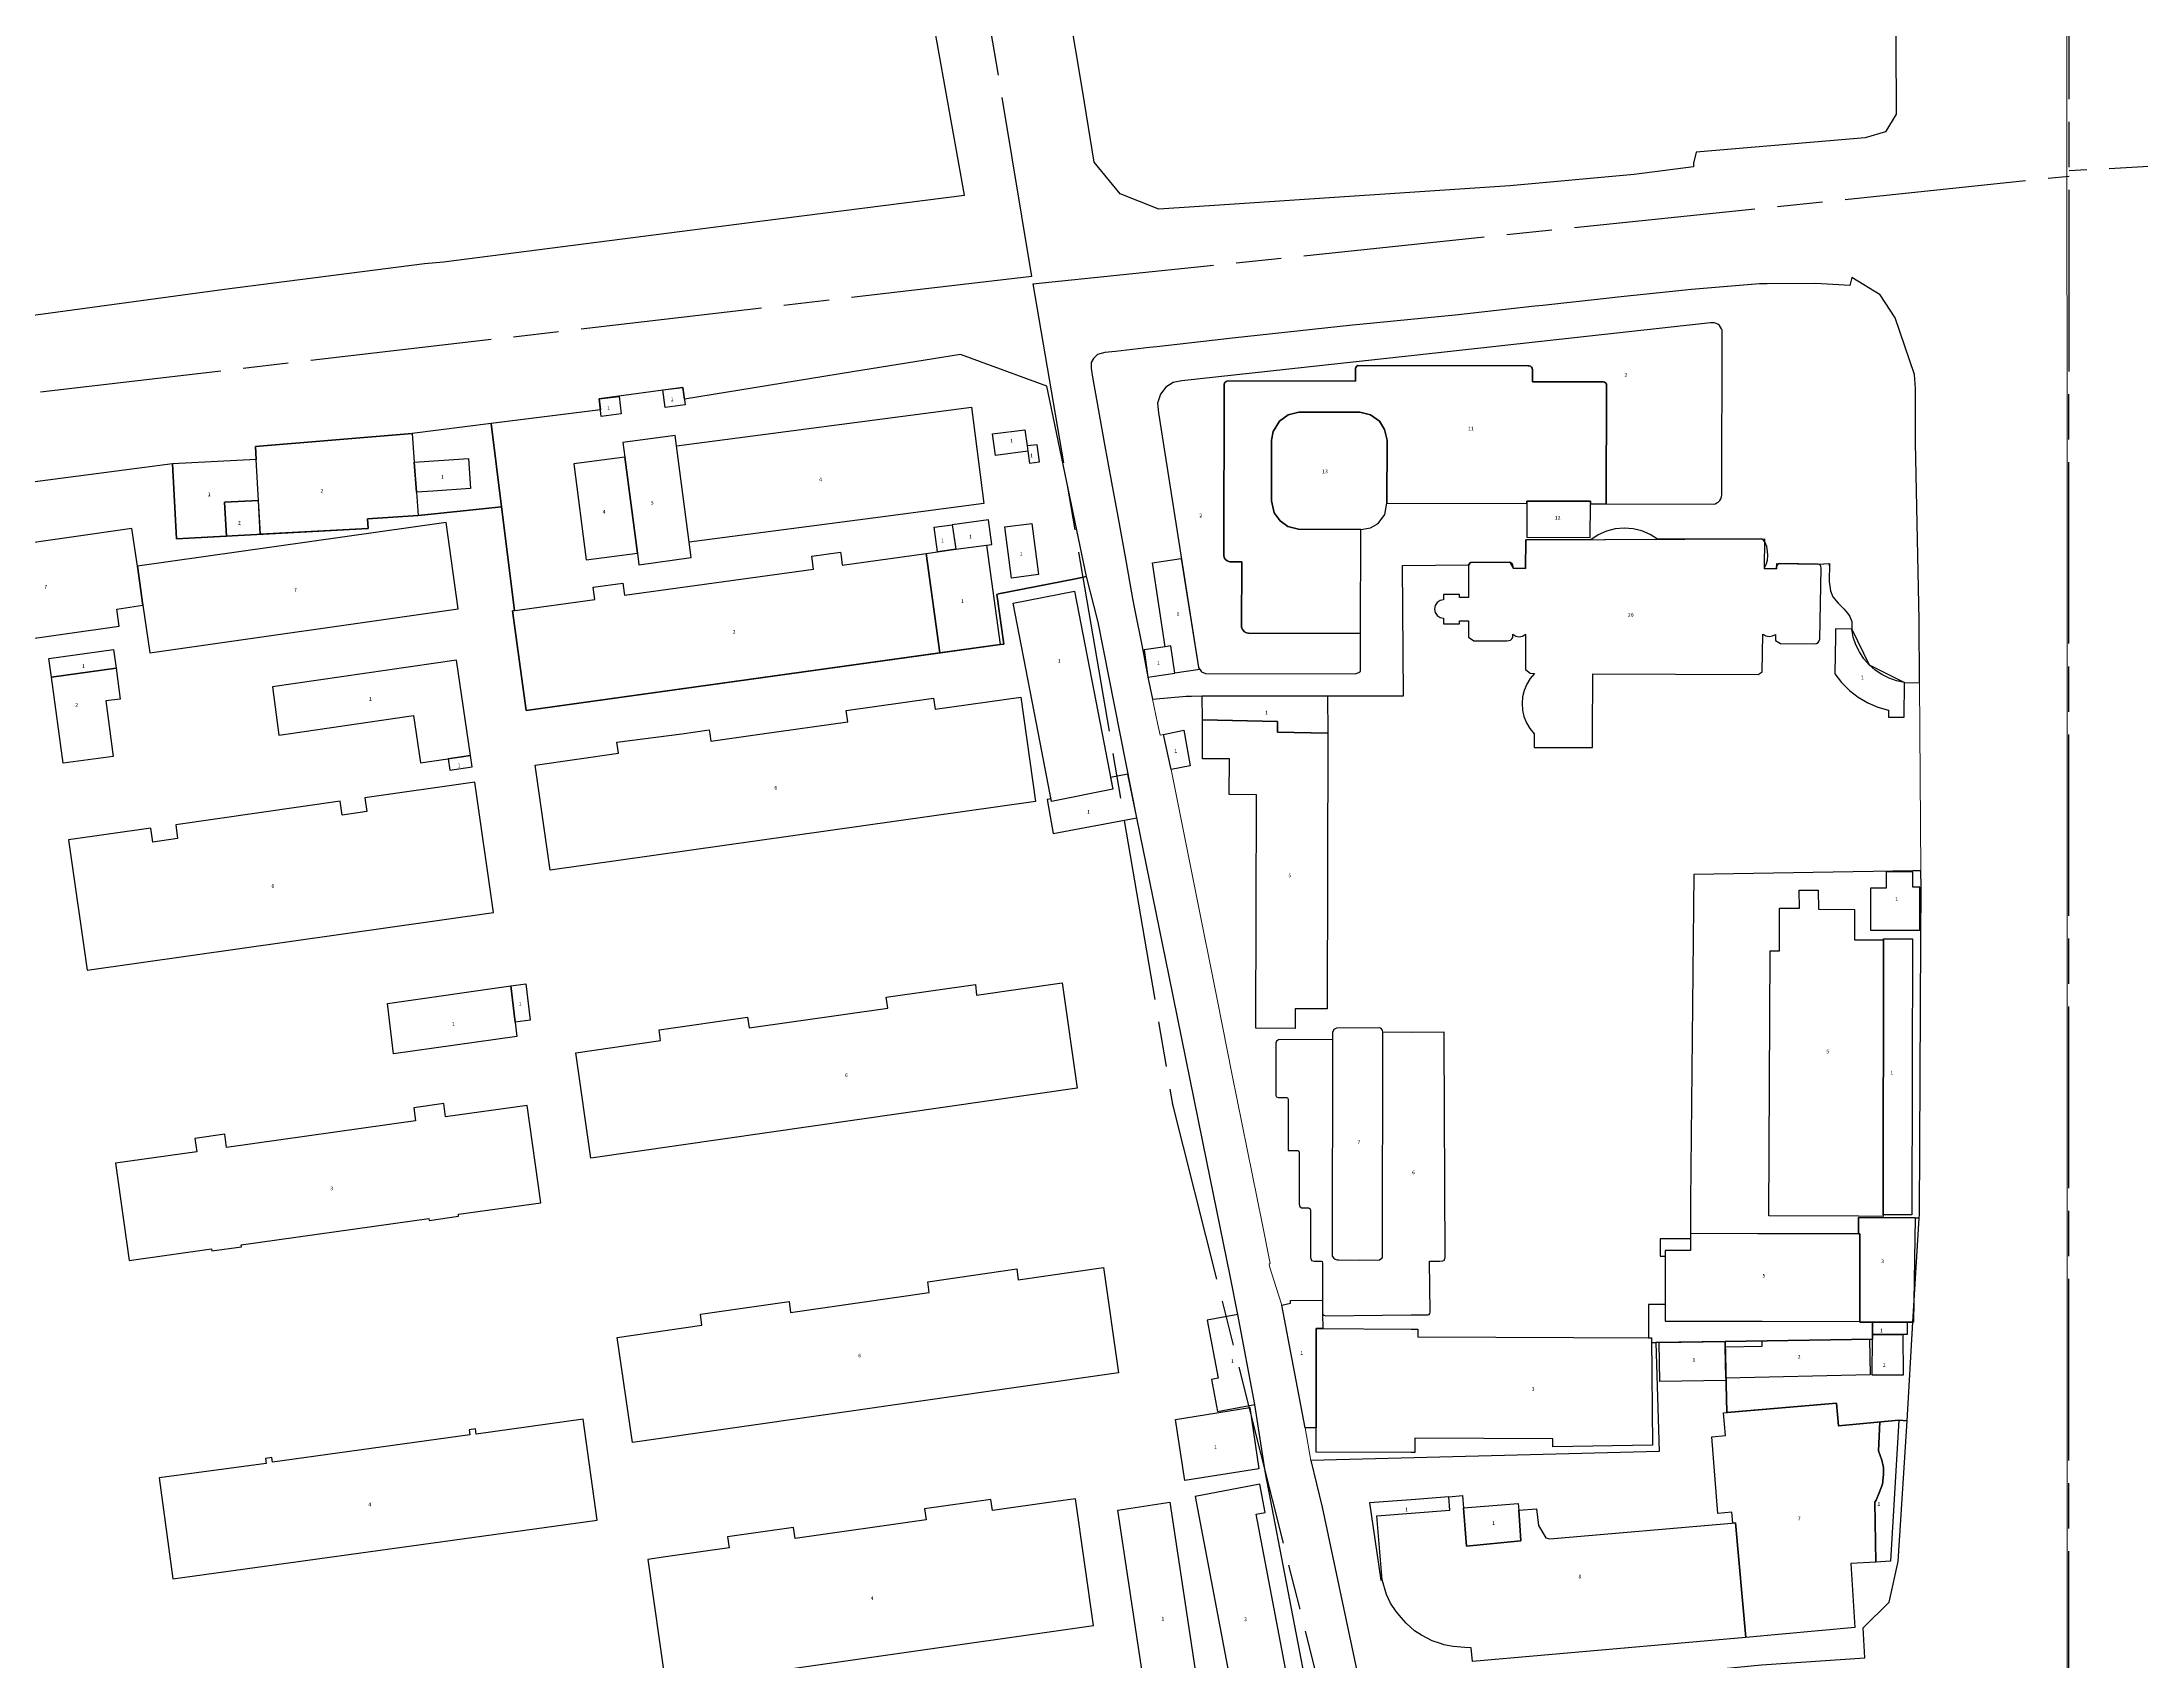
# Model space of a CAD drawing. Header units: millimetres. Extents: x 125232 to 134072, y 142885 to 152835.
# Drawn here: x 129318.9 to 129596.7, y 147877.3 to 148091.5 of the extents above; entities that cross this region are included whole.
import ezdxf
from ezdxf.enums import TextEntityAlignment as Align

# ---------------------------------------------------------------- set-up
doc = ezdxf.new("R2010")
doc.units = ezdxf.units.MM
doc.linetypes.add('ACAD_ISO08W100', pattern=[36, 24, -3, 6, -3])
doc.linetypes.add('CENTER', pattern=[50.8, 31.75, -6.35, 6.35, -6.35])
for name, color, linetype in [('buildings', 7, 'Continuous'), ('commerce', 10, 'Continuous'), ('hospital', 231, 'Continuous'), ('layers', 7, 'Continuous'), ('research & university', 30, 'Continuous'), ('老城北中心线', 7, 'ACAD_ISO08W100')]:
    doc.layers.add(name, color=color, linetype=linetype)
doc.layers.add('government', color=221, linetype='Continuous', lineweight=0)
doc.layers.add('super block', color=6, linetype='CENTER', lineweight=0)
doc.styles.add('层数', font='', dxfattribs={"height": 2})
doc.styles.get('层数').set_extended_font_data('FangSong_GB2312')

msp = doc.modelspace()

# ---------------------------------------------------------------- linework, layer by layer
at = {"layer": 'buildings', "linetype": 'Continuous', "flags": 128}
for points in [[(129472.28, 148008.19), (129472.82, 148007.97), (129492.61, 148007.92), (129493.09, 148008.09), (129493.31, 148008.28), (129493.32, 148013.26), (129478.52, 148013.29), (129478.22, 148013.37), (129477.99, 148013.5), (129477.72, 148013.8), (129477.6, 148014.1), (129477.62, 148022.72), (129476.03, 148022.72), (129475.69, 148022.87), (129475.47, 148023.06), (129475.33, 148023.24), (129475.22, 148023.52), (129475.27, 148046.19), (129475.33, 148046.39), (129475.42, 148046.51), (129475.55, 148046.6), (129475.79, 148046.66), (129492.64, 148046.62), (129492.65, 148048.29), (129492.69, 148048.44), (129492.79, 148048.59), (129492.97, 148048.71), (129515.48, 148048.66), (129515.63, 148048.66), (129515.78, 148048.62), (129515.95, 148048.49), (129516.04, 148048.33), (129516.07, 148048.11), (129516.06, 148046.56), (129525.31, 148046.55), (129525.46, 148046.53), (129525.6, 148046.48), (129525.72, 148046.39), (129525.84, 148046.22), (129525.87, 148046.1), (129525.86, 148045.89), (129525.83, 148030.41), (129540.02, 148030.38), (129540.23, 148030.43), (129540.45, 148030.53), (129540.64, 148030.65), (129540.84, 148030.86), (129540.99, 148031.09), (129541.08, 148031.33), (129541.12, 148031.6), (129541.17, 148053.11), (129541.14, 148053.36), (129541.06, 148053.57), (129540.95, 148053.78), (129540.78, 148053.98), (129540.58, 148054.15), (129540.35, 148054.27), (129540.13, 148054.33), (129539.88, 148054.36), (129539.63, 148054.34), (129500, 148050), (129500, 148050), (129469.7, 148046.68), (129468.56, 148046.45), (129467.57, 148045.85), (129466.85, 148044.93), (129466.47, 148043.72), (129466.58, 148042.46), (129471.89, 148008.78), (129472.28, 148008.19)], [(129477.99, 148013.5), (129478.22, 148013.37), (129478.52, 148013.29), (129493.32, 148013.26), (129493.36, 148027.03), (129485.12, 148027.05), (129483.72, 148027.42), (129482.68, 148028.15), (129481.92, 148029.2), (129481.53, 148030.79), (129481.55, 148038.83), (129481.76, 148039.97), (129482.59, 148041.34), (129483.73, 148042.18), (129485.16, 148042.55), (129493.22, 148042.55), (129494.64, 148042.18), (129495.81, 148041.32), (129496.51, 148040.24), (129496.83, 148038.83), (129496.81, 148030.48), (129515.32, 148030.44), (129515.32, 148030.76), (129523.72, 148030.74), (129523.72, 148030.42), (129525.83, 148030.41), (129525.86, 148045.89), (129525.87, 148046.1), (129525.84, 148046.22), (129525.72, 148046.39), (129525.6, 148046.48), (129525.46, 148046.53), (129525.31, 148046.55), (129516.06, 148046.56), (129516.07, 148048.11), (129516.04, 148048.33), (129515.95, 148048.49), (129515.78, 148048.62), (129515.63, 148048.66), (129515.48, 148048.66), (129492.97, 148048.71), (129492.79, 148048.59), (129492.69, 148048.44), (129492.65, 148048.29), (129492.64, 148046.62), (129475.79, 148046.66), (129475.55, 148046.6), (129475.42, 148046.51), (129475.33, 148046.39), (129475.27, 148046.19), (129475.22, 148023.52), (129475.33, 148023.24), (129475.47, 148023.06), (129475.69, 148022.87), (129476.03, 148022.72), (129477.62, 148022.72), (129477.6, 148014.1), (129477.72, 148013.8), (129477.99, 148013.5)], [(129392.89, 148041.97), (129392.6, 148044.29), (129395.25, 148044.62), (129395.54, 148042.3)], [(129401.34, 148043.16), (129401.05, 148045.48), (129403.7, 148045.81), (129403.99, 148043.49)], [(129402.85, 148038.08), (129441.85, 148043.19), (129443.51, 148030.44), (129429.82, 148028.65), (129427.82, 148028.39), (129404.51, 148025.34)], [(129496.83, 148038.83), (129496.51, 148040.24), (129495.81, 148041.32), (129494.64, 148042.18), (129493.22, 148042.55), (129485.16, 148042.55), (129483.73, 148042.18), (129482.59, 148041.34), (129481.76, 148039.97), (129481.55, 148038.83), (129481.53, 148030.79), (129481.92, 148029.2), (129482.68, 148028.15), (129483.72, 148027.42), (129485.12, 148027.05), (129493.36, 148027.03), (129494.63, 148027.23), (129495.64, 148027.83), (129496.53, 148029.02), (129496.81, 148030.48)], [(129347.25, 148036.29), (129347.16, 148037.97), (129367.9, 148039.73), (129368.17, 148035.91), (129368.44, 148031.94), (129368.66, 148028.88), (129361.98, 148028.41), (129362.05, 148027.15), (129347.82, 148026.38), (129347.79, 148026.38), (129347.55, 148030.87)], [(129397.87, 148022.34), (129404.78, 148023.31), (129404.51, 148025.34), (129402.85, 148038.08), (129402.67, 148039.44), (129395.76, 148038.53), (129396.01, 148036.57), (129397.67, 148023.88), (129397.87, 148022.34)], [(129449.31, 148037.38), (129445.02, 148036.82), (129444.65, 148039.65), (129448.94, 148040.21), (129449.22, 148038.06)], [(129347.25, 148036.29), (129336.19, 148035.69), (129336.73, 148025.77), (129343.32, 148026.13), (129343.08, 148030.63), (129347.55, 148030.87)], [(129368.44, 148031.94), (129368.17, 148035.91), (129375.34, 148036.41), (129375.62, 148032.45), (129370.64, 148032.1)], [(129396.01, 148036.57), (129389.27, 148035.69), (129390.92, 148022.99), (129397.67, 148023.88)], [(129449.52, 148035.78), (129450.86, 148035.95), (129450.56, 148038.23), (129449.22, 148038.06), (129449.31, 148037.38)], [(129347.55, 148030.87), (129343.08, 148030.63), (129343.32, 148026.13), (129347.79, 148026.38), (129347.82, 148026.38)], [(129523.72, 148030.42), (129523.72, 148030.74), (129515.32, 148030.76), (129515.32, 148030.44), (129515.31, 148025.98), (129523.71, 148025.96)], [(129331.54, 148022.16), (129332.27, 148017), (129333.17, 148010.69), (129373.99, 148016.51), (129372.37, 148027.96), (129331.54, 148022.16)], [(129439.79, 148024.41), (129437.37, 148024.07), (129436.93, 148027.31), (129439.33, 148027.65)], [(129444.1, 148028.31), (129439.33, 148027.65), (129439.7, 148025.02), (129439.79, 148024.41), (129443.86, 148024.94), (129444.56, 148025.02)], [(129449.83, 148027.83), (129450.72, 148021.05), (129447.15, 148020.58), (129446.26, 148027.36)], [(129307.96, 148011.22), (129329.13, 148014.23), (129328.81, 148016.5), (129332.27, 148017), (129331.54, 148022.16), (129330.83, 148027.14), (129306.19, 148023.64), (129307.96, 148011.22)], [(129445.64, 148011.8), (129437.7, 148010.7), (129435.88, 148023.86), (129437.37, 148024.07), (129439.79, 148024.41), (129443.86, 148024.94)], [(129516.27, 148000), (129516.27, 147998.2), (129524.01, 147998.17), (129524.01, 148000), (129524.06, 148007.95), (129545.91, 148007.83), (129546.45, 148008.19), (129546.54, 148013.18), (129546.92, 148012.96), (129547.36, 148012.88), (129547.81, 148012.94), (129548.2, 148013.15), (129548.19, 148012.35), (129548.86, 148011.96), (129553.38, 148011.89), (129553.63, 148011.94), (129553.84, 148012.08), (129553.99, 148012.28), (129554.07, 148012.51), (129554.23, 148021.93), (129554.22, 148022.11), (129554.14, 148022.26), (129554.01, 148022.38), (129553.85, 148022.44), (129548.67, 148022.53), (129548.5, 148022.42), (129548.37, 148022.24), (129548.32, 148022.04), (129548.35, 148021.83), (129546.69, 148021.86), (129546.95, 148022.4), (129547.13, 148022.97), (129547.2, 148023.57), (129547.17, 148024.16), (129547.05, 148024.75), (129546.82, 148025.31), (129546.38, 148025.79), (129532.62, 148025.72), (129531.62, 148026.36), (129530.53, 148026.83), (129529.37, 148027.11), (129528.19, 148027.2), (129527, 148027.1), (129525.85, 148026.8), (129524.77, 148026.32), (129523.77, 148025.67), (129523.71, 148025.67), (129515.17, 148025.63), (129515.16, 148021.88), (129513.49, 148021.92), (129513.49, 148022.15), (129513.45, 148022.33), (129513.36, 148022.49), (129513.22, 148022.61), (129513.05, 148022.68), (129507.88, 148022.65), (129507.68, 148022.43), (129507.61, 148022.15), (129507.61, 148018.03), (129506.41, 148018.03), (129506.41, 148018.43), (129504.31, 148018.43), (129504.3, 148017.7), (129503.85, 148017.61), (129503.46, 148017.35), (129503.19, 148016.96), (129503.1, 148016.5), (129503.19, 148016.04), (129503.45, 148015.65), (129503.84, 148015.39), (129504.3, 148015.3), (129504.3, 148014.56), (129506.4, 148014.56), (129506.4, 148014.96), (129507.6, 148014.96), (129507.6, 148012.76), (129508.32, 148012.31), (129512.68, 148012.31), (129512.92, 148012.32), (129513.15, 148012.4), (129513.34, 148012.55), (129513.47, 148012.75), (129513.47, 148013.18), (129513.85, 148012.91), (129514.31, 148012.82), (129514.76, 148012.91), (129515.14, 148013.17), (129515.13, 148008.5), (129515.74, 148008), (129516.32, 148007.99), (129515.75, 148007.32), (129515.3, 148006.56), (129514.96, 148005.74), (129514.76, 148004.89), (129514.68, 148004.01), (129514.75, 148003.13), (129514.94, 148002.27), (129515.27, 148001.44), (129515.71, 148000.68), (129516.27, 148000)], [(129381.14, 148016.26), (129392.04, 148017.77), (129391.81, 148019.37), (129395.74, 148019.9), (129395.96, 148018.31), (129420.97, 148021.77), (129420.73, 148023.5), (129424.54, 148024.03), (129424.62, 148023.47), (129424.78, 148022.3), (129435.88, 148023.86), (129437.7, 148010.7), (129382.97, 148003.09)], [(129472.06, 148008.5), (129468.75, 148008.01), (129468.23, 148011.62), (129467.48, 148011.51), (129465.82, 148022.59), (129469.62, 148023.17), (129471.89, 148008.78), (129472.06, 148008.5)], [(129460.57, 147992.66), (129452.47, 147991.07), (129450.72, 148000), (129447.4, 148017.29), (129455.49, 148018.84), (129459.13, 148000), (129460.57, 147992.66)], [(129563.17, 148003.11), (129563.16, 148002.22), (129565.21, 148002.19), (129565.21, 148002.19), (129565.27, 148006.79), (129564.22, 148007), (129563.22, 148007.34), (129562.26, 148007.82), (129561.38, 148008.41), (129560.58, 148009.12), (129559.88, 148009.93), (129559.3, 148010.82), (129558.83, 148011.77), (129558.5, 148012.79), (129558.3, 148013.83), (129556.15, 148013.87), (129556.13, 148012.93), (129556.05, 148007.93), (129556.95, 148006.77), (129557.99, 148005.73), (129559.15, 148004.84), (129560.41, 148004.09), (129561.76, 148003.51), (129563.17, 148003.11)], [(129319.84, 148009.97), (129328.39, 148011.14), (129328.72, 148008.67), (129320.18, 148007.49), (129319.84, 148009.97)], [(129468.75, 148008.01), (129468.23, 148011.62), (129467.48, 148011.51), (129464.69, 148011.09), (129465.21, 148007.48)], [(129328.35, 147997.02), (129321.74, 147996.12), (129320.18, 148007.49), (129328.72, 148008.67), (129329.28, 148004.6), (129327.35, 148004.34), (129328.35, 147997.02)], [(129349.4, 148006.19), (129350.27, 147999.83), (129351.49, 148000), (129368.07, 148002.42), (129368.99, 147996.16), (129375.6, 147997.12), (129373.76, 148009.74), (129349.4, 148006.19)], [(129450.31, 147991.03), (129386.15, 147981.99), (129384.15, 147995.87), (129395.18, 147997.43), (129394.97, 147998.9), (129403.56, 148000), (129407.17, 148000.51), (129407.25, 148000), (129407.39, 147999.02), (129414.18, 148000), (129425.49, 148001.6), (129425.28, 148003.08), (129436.86, 148004.72), (129437.07, 148003.24), (129448.38, 148004.84), (129450.31, 147991.03)], [(129472.43, 148001.83), (129472.38, 148005.01), (129488.94, 148005.01), (129489.01, 148000.1), (129482.33, 148000.23), (129482.35, 148001.63), (129472.43, 148001.83)], [(129470.8, 147995.76), (129468.27, 147995.26), (129467.26, 147999.91), (129469.94, 148000.49), (129470.03, 148000), (129470.8, 147995.76)], [(129479.46, 147961.07), (129479.56, 147991.93), (129475.95, 147991.96), (129475.97, 147996.69), (129472.43, 147996.7), (129472.44, 148000), (129472.43, 148001.83), (129482.35, 148001.63), (129482.33, 148000.23), (129489.01, 148000.1), (129489.01, 148000), (129488.89, 147963.62), (129484.67, 147963.64), (129484.66, 147961.04), (129479.46, 147961.07)], [(129372.64, 147996.69), (129372.85, 147995.2), (129375.82, 147995.64), (129375.6, 147997.12)], [(129462.54, 147994.68), (129460.27, 147994.21), (129460.57, 147992.66), (129452.47, 147991.07), (129452.4, 147991.41), (129451.86, 147991.3), (129452.69, 147986.83), (129463.72, 147988.9)], [(129376.18, 147993.62), (129361.64, 147991.55), (129361.9, 147989.71), (129358.64, 147989.25), (129358.38, 147991.08), (129336.61, 147987.98), (129336.87, 147986.15), (129333.6, 147985.68), (129333.34, 147987.52), (129322.45, 147985.97), (129324.9, 147968.73), (129378.63, 147976.38)], [(129560.79, 147974.02), (129567.29, 147974.05), (129567.3, 147979.7), (129566.37, 147979.7), (129566.37, 147981.72), (129562.83, 147981.73), (129562.86, 147979.6), (129560.79, 147979.6)], [(129551.35, 147979.32), (129553.86, 147979.33), (129553.88, 147976.79), (129558.67, 147976.76), (129558.65, 147972.75), (129562.5, 147972.74), (129562.44, 147936.39), (129562.44, 147936.17), (129559.18, 147936.2), (129547.34, 147936.28), (129547.5, 147971.28), (129548.73, 147971.28), (129548.74, 147976.93), (129551.36, 147976.94)], [(129566.23, 147936.38), (129562.44, 147936.39), (129562.5, 147972.74), (129562.5, 147972.9), (129566.32, 147972.87)], [(129364.61, 147964.34), (129380.94, 147966.66), (129381.51, 147961.85), (129381.73, 147959.96), (129365.42, 147957.69)], [(129380.94, 147966.66), (129382.92, 147966.93), (129383.49, 147962.13), (129381.51, 147961.85)], [(129455.85, 147953.14), (129391.54, 147943.9), (129389.54, 147957.82), (129400.75, 147959.43), (129400.54, 147960.86), (129412.26, 147962.54), (129412.47, 147961.11), (129430.81, 147963.74), (129430.6, 147965.18), (129442.4, 147966.87), (129442.55, 147965.43), (129453.85, 147967.05)], [(129488.31, 147923.32), (129488.45, 147923.12), (129488.68, 147923.03), (129500, 147923.17), (129502.21, 147923.19), (129502.39, 147923.22), (129502.49, 147923.33), (129502.54, 147923.51), (129502.46, 147930.28), (129503.83, 147930.28), (129504.22, 147930.3), (129504.41, 147930.39), (129504.43, 147930.49), (129504.5, 147930.77), (129504.4, 147959.65), (129504.4, 147960.53), (129500, 147960.52), (129496.25, 147960.53), (129496.21, 147960.83), (129496.01, 147961.06), (129495.78, 147961.12), (129490.15, 147961.06), (129489.77, 147960.9), (129489.6, 147960.52), (129489.6, 147959.59), (129482.49, 147959.53), (129482.22, 147959.36), (129482.13, 147959.07), (129482.12, 147952.18), (129482.22, 147951.99), (129482.42, 147951.91), (129483.52, 147951.92), (129483.68, 147951.85), (129483.73, 147951.7), (129483.73, 147945), (129483.76, 147944.92), (129483.84, 147944.88), (129485.04, 147944.9), (129485.16, 147944.83), (129485.22, 147944.71), (129485.22, 147937.79), (129485.29, 147937.5), (129485.52, 147937.31), (129486.43, 147937.32), (129486.64, 147937.2), (129486.72, 147936.96), (129486.72, 147930.74), (129486.84, 147930.37), (129487.2, 147930.26), (129488.1, 147930.27), (129488.25, 147930.21), (129488.3, 147930.06), (129488.3, 147925.13), (129488.31, 147923.32)], [(129496.22, 147930.77), (129496.25, 147960.53), (129496.21, 147960.83), (129496.01, 147961.06), (129495.78, 147961.12), (129490.15, 147961.06), (129489.77, 147960.9), (129489.6, 147960.52), (129489.6, 147959.59), (129489.57, 147930.94), (129489.74, 147930.7), (129489.97, 147930.53), (129490.21, 147930.44), (129490.47, 147930.42), (129493.15, 147930.38), (129495.82, 147930.42), (129496.22, 147930.77)], [(129559.18, 147936.06), (129566.66, 147936.01), (129566.46, 147922.22), (129565.61, 147922.22), (129561.02, 147922.22), (129559.34, 147922.22), (129559.34, 147922.3), (129559.35, 147933.89), (129559.18, 147933.89)], [(129533.63, 147931.69), (129533.62, 147922.32), (129546.44, 147922.31), (129559.34, 147922.3), (129559.35, 147933.89), (129559.18, 147933.89), (129545.89, 147933.9), (129536.96, 147933.91), (129536.96, 147931.68)], [(129461.31, 147915.52), (129397.01, 147906.28), (129395.01, 147920.19), (129406.22, 147921.8), (129406.01, 147923.24), (129417.73, 147924.92), (129417.94, 147923.49), (129436.27, 147926.12), (129436.07, 147927.55), (129447.87, 147929.25), (129448.02, 147927.81), (129459.32, 147929.43)], [(129482.9, 147924.43), (129484.06, 147924.71), (129484.06, 147925.08), (129488.3, 147925.13), (129488.31, 147923.32), (129488.32, 147921.34), (129487.44, 147921.35), (129487.44, 147908.24), (129485.99, 147908.24)], [(129473.05, 147922.47), (129474.49, 147914.78), (129473.61, 147914.61), (129474.4, 147910.39), (129479.32, 147911.31), (129477.09, 147923.23)], [(129561.02, 147922.22), (129565.61, 147922.22), (129565.61, 147920.57), (129565.03, 147920.57), (129561.02, 147920.59)], [(129500, 147904.95), (129487.45, 147905.01), (129487.44, 147921.35), (129500, 147921.29), (129500.88, 147921.29), (129500.88, 147920.27), (129531.82, 147920.12), (129531.92, 147905.93), (129518.74, 147905.73), (129518.75, 147906.77), (129500.5, 147906.85), (129500.49, 147904.95), (129500, 147904.95)], [(129541.62, 147914.49), (129532.89, 147914.35), (129532.81, 147919.5), (129541.54, 147919.63), (129541.55, 147918.93), (129541.62, 147914.78)], [(129541.55, 147918.93), (129546.46, 147919.01), (129546.45, 147919.73), (129560.64, 147919.93), (129560.71, 147915.23), (129541.62, 147914.78)], [(129561.02, 147920.59), (129565.03, 147920.57), (129565.07, 147915.21), (129560.99, 147915.18), (129561.02, 147920.2)], [(129468.86, 147909.34), (129478.66, 147910.9), (129479.89, 147902.82), (129470.09, 147901.25)], [(129541.33, 147910.21), (129556.26, 147911.48), (129556.5, 147908.5), (129561.99, 147909), (129561.84, 147905.17), (129562.28, 147903.94), (129562.48, 147902.96), (129562.51, 147902.06), (129562.37, 147900.76), (129561.92, 147899.61), (129561.5, 147898.64), (129561.34, 147898.4), (129561.48, 147890.48), (129558.16, 147890.27), (129558.71, 147881.82), (129544.29, 147880.52), (129542.9, 147895.67), (129542.58, 147895.64), (129542.45, 147897.06), (129540.6, 147896.9), (129539.78, 147907.03), (129541.58, 147907.2)], [(129561.99, 147909), (129564.54, 147909.23), (129563.42, 147890.61), (129561.48, 147890.48), (129561.34, 147898.4), (129561.5, 147898.64), (129561.92, 147899.61), (129562.37, 147900.76), (129562.51, 147902.06), (129562.48, 147902.96), (129562.28, 147903.94), (129561.84, 147905.17)], [(129471.46, 147899.13), (129476.52, 147872.45), (129476.88, 147870.58), (129476.93, 147870.3), (129483.18, 147871.51), (129485.46, 147871.95), (129484.76, 147875.68), (129483.58, 147875.46), (129479.52, 147896.83), (129480.7, 147897.05), (129479.99, 147900.78)], [(129455.63, 147898.86), (129453.04, 147898.49), (129444.63, 147897.3), (129444.42, 147898.77), (129435.66, 147897.52), (129435.87, 147896.06), (129418.54, 147893.6), (129418.34, 147895.06), (129409.59, 147893.82), (129409.8, 147892.35), (129401.38, 147891.16), (129399.08, 147890.83), (129401.46, 147874.04), (129458.01, 147882.07)], [(129461.2, 147897.34), (129468.09, 147898.38), (129471.75, 147874.17), (129472.04, 147872.29), (129472.08, 147872.01), (129465.18, 147870.97)], [(129495.99, 147888.08), (129496.19, 147888.12), (129495.46, 147896.6), (129505.15, 147897.33), (129505, 147899.1), (129500, 147898.7), (129494.5, 147898.29), (129495.99, 147888.08)], [(129501.4, 147880.79), (129500.46, 147881.4), (129499.34, 147882.4), (129498.73, 147883.09), (129498.05, 147883.96), (129497.3, 147885.04), (129496.76, 147886.17), (129496.19, 147888.12), (129495.46, 147896.6), (129505.15, 147897.33), (129505, 147899.1), (129506.79, 147899.29), (129507.34, 147892.58), (129514.54, 147893.28), (129514.25, 147897.35), (129516.61, 147897.53), (129516.85, 147895.29), (129517.83, 147893.67), (129518.36, 147893.57), (129542.9, 147895.67), (129544.29, 147880.52), (129508.15, 147877.35), (129507.97, 147879.15), (129507.11, 147879.18), (129505.58, 147879.3), (129504.36, 147879.54), (129504.03, 147879.65), (129502.81, 147880.08), (129501.4, 147880.79)], [(129506.92, 147897.64), (129514.18, 147898.23), (129514.25, 147897.35), (129514.54, 147893.28), (129507.34, 147892.58)]]:
    msp.add_lwpolyline(points, close=True, dxfattribs=at)
at = {"layer": 'buildings', "linetype": 'Continuous', "elevation": 23.83, "flags": 128}
for points in [[(129383.08, 147950.87), (129372.31, 147949.35), (129372.06, 147951.11), (129368.11, 147950.56), (129368.35, 147948.8), (129343.35, 147945.29), (129343.1, 147947.05), (129339.16, 147946.5), (129339.41, 147944.74), (129328.66, 147943.23), (129330.47, 147930.35), (129341.36, 147931.88), (129341.4, 147931.63), (129345.31, 147932.18), (129345.28, 147932.43), (129370.09, 147935.91), (129370.12, 147935.66), (129374.03, 147936.21), (129374, 147936.46), (129384.89, 147937.99)], [(129336.22, 147888.25), (129392.35, 147896.01), (129390.5, 147909.37), (129376.37, 147907.41), (129376.27, 147908.08), (129375.42, 147907.96), (129375.52, 147907.29), (129349.4, 147903.67), (129349.32, 147904.29), (129348.47, 147904.18), (129348.56, 147903.5), (129334.42, 147901.6)]]:
    msp.add_lwpolyline(points, close=True, dxfattribs=at)
at = {"layer": 'commerce'}
for points in [[(129566.73, 148038.51), (129566.72, 148045.67), (129566.57, 148047.52), (129564.03, 148055.01), (129562.03, 148058.06), (129558.3, 148060.35), (129558.03, 148059.28), (129553.56, 148059.54), (129547.1, 148059.52), (129546.07, 148059.52), (129537.09, 148058.74), (129536.25, 148058.66), (129527.34, 148057.74), (129526.21, 148057.61), (129517.44, 148056.64), (129516.37, 148056.53), (129507.44, 148055.54), (129506.3, 148055.41), (129493.24, 148054.11), (129492.27, 148054.03), (129476.4, 148052.33), (129475.26, 148052.2), (129466.4, 148051.19), (129465.41, 148051.07), (129460.92, 148050.56), (129459.51, 148050.4), (129458.53, 148050.14), (129457.99, 148049.64), (129457.71, 148049.12), (129457.7, 148048.37), (129457.83, 148047.41), (129459.43, 148038.53), (129460.37, 148033.24), (129461.21, 148028.72), (129462.17, 148023.4), (129463.17, 148017.88), (129463.37, 148016.75), (129464.52, 148011.06), (129465.21, 148007.48), (129465.81, 148004.58), (129470.27, 148004.98), (129470.98, 148004.99), (129475.98, 148005.02), (129480.98, 148005.02), (129485.98, 148005.02), (129490.98, 148005.01), (129499.01, 148005.01), (129498.87, 148022.27), (129507.61, 148022.33), (129507.88, 148022.65), (129513.05, 148022.68), (129513.49, 148021.92), (129515.16, 148021.88), (129515.17, 148025.63), (129546.75, 148025.79), (129546.69, 148021.86), (129548.35, 148021.83), (129548.4, 148022.54), (129553.85, 148022.44), (129555.35, 148022.5), (129555.29, 148020.15), (129555.48, 148018.91), (129555.81, 148018.11), (129556.49, 148017.26), (129557.28, 148016.49), (129557.69, 148015.98), (129557.99, 148015.61), (129558.29, 148014.85), (129558.3, 148013.83), (129560.58, 148009.13), (129565.27, 148006.79), (129567.27, 148006.76), (129567.21, 148015.01)], [(129378.34, 148041.03), (129367.9, 148039.73), (129347.16, 148037.97), (129347.25, 148036.29), (129336.19, 148035.69), (129336.73, 148025.77), (129362.05, 148027.15), (129361.98, 148028.41), (129368.66, 148028.88), (129370.85, 148029.1), (129379.72, 148030.02)], [(129567.45, 147972.87), (129567.47, 147979.7), (129567.45, 147981.86), (129566.37, 147981.86), (129537.42, 147981.38), (129536.96, 147938.21), (129536.96, 147933.22), (129532.96, 147933.22), (129532.96, 147930.94), (129533.63, 147930.94), (129533.62, 147924.52), (129531.43, 147924.54), (129531.39, 147920.12), (129531.82, 147920.12), (129531.82, 147919.5), (129532.36, 147919.5), (129532.36, 147919.5), (129541.54, 147919.65), (129561.02, 147919.95), (129561.02, 147922.22), (129559.34, 147922.22), (129559.35, 147933.89), (129559.18, 147933.89), (129559.18, 147936.06), (129566.66, 147936.01), (129567.21, 147935.97), (129567.23, 147936.38)], [(129567.21, 147935.97), (129566.66, 147936.01), (129559.18, 147936.06), (129559.18, 147933.89), (129559.35, 147933.89), (129559.34, 147922.22), (129561.02, 147922.22), (129566.38, 147922.22)], [(129566.38, 147922.22), (129561.02, 147922.22), (129561.02, 147919.95), (129541.54, 147919.65), (129541.79, 147910.25), (129556.26, 147911.48), (129556.53, 147908.51), (129564.54, 147909.23), (129565.6, 147909.17)], [(129565.6, 147909.17), (129564.54, 147909.23), (129556.53, 147908.51), (129556.26, 147911.48), (129541.79, 147910.25), (129541.54, 147919.65), (129532.36, 147919.5), (129532.83, 147905.1), (129486.77, 147903.91), (129488.25, 147897.74), (129493.88, 147871.1), (129499.75, 147872.34), (129546.34, 147876.88), (129560.04, 147877.83), (129559.8, 147881.76), (129563.24, 147885.19), (129564.42, 147890.54)]]:
    msp.add_lwpolyline(points, close=True, dxfattribs=at)
at = {"layer": 'government'}
msp.add_lwpolyline([(129567.27, 148006.76), (129565.27, 148006.79), (129560.58, 148009.13), (129558.3, 148013.83), (129558.29, 148014.85), (129557.99, 148015.61), (129557.69, 148015.98), (129557.28, 148016.49), (129556.49, 148017.26), (129555.81, 148018.11), (129555.48, 148018.91), (129555.29, 148020.15), (129555.34, 148022.07), (129555.27, 148022.5), (129553.85, 148022.44), (129548.67, 148022.53), (129548.38, 148022.27), (129548.35, 148021.83), (129546.69, 148021.86), (129546.75, 148025.45), (129546.38, 148025.79), (129515.17, 148025.63), (129515.16, 148021.88), (129513.49, 148021.92), (129513.05, 148022.68), (129507.88, 148022.65), (129507.61, 148022.33), (129498.87, 148022.27), (129499.01, 148005.01), (129490.98, 148005.01), (129485.98, 148005.02), (129480.98, 148005.02), (129475.98, 148005.02), (129470.98, 148004.99), (129470.27, 148004.98), (129465.81, 148004.58), (129466.47, 148001.41), (129466.84, 147999.82), (129467.26, 147999.91), (129468.27, 147995.26), (129471.45, 147979.39), (129474.39, 147964.68), (129476.36, 147954.88), (129478.32, 147945.07), (129480.29, 147935.27), (129481.35, 147929.94), (129481.23, 147929.91), (129481.33, 147929.42), (129482.47, 147925.8), (129482.9, 147924.43), (129485.99, 147908.24), (129486.77, 147903.91), (129486.77, 147903.91), (129532.83, 147905.1), (129532.36, 147919.5), (129531.82, 147919.5), (129531.82, 147920.12), (129531.39, 147920.12), (129531.43, 147924.54), (129533.62, 147924.52), (129533.63, 147930.94), (129532.96, 147930.94), (129532.96, 147933.22), (129536.96, 147933.22), (129536.96, 147938.21), (129537.42, 147981.38), (129566.37, 147981.86), (129567.45, 147981.86)], close=True, dxfattribs=at)
at = {"layer": 'hospital'}
msp.add_lwpolyline([(129564.04, 148110.34), (129564.16, 148081.95), (129562.74, 148079.58), (129560.06, 148078.8), (129537.71, 148076.93), (129537.34, 148075.47), (129537.38, 148074.98), (129529.52, 148073.95), (129513.06, 148072.48), (129475.34, 148069.95), (129466.63, 148069.37), (129461.55, 148071.4), (129458.09, 148075.57), (129456.53, 148085.11), (129451.01, 148118.23)], dxfattribs=at)
msp.add_lwpolyline([(129455.64, 148020.49), (129457.08, 148020.81), (129451.84, 148045.99), (129440.42, 148050.17), (129426.13, 148047.85), (129403.89, 148044.24), (129403.7, 148045.81), (129392.6, 148044.29), (129392.78, 148042.85), (129378.34, 148041.03), (129379.72, 148030.02), (129381.44, 148016.3), (129381.14, 148016.26), (129382.97, 148003.09), (129445.64, 148011.8), (129446.13, 148011.86), (129445.21, 148018.47)], close=True, dxfattribs=at)
at = {"layer": 'research & university'}
for points in [[(129093.84, 148091.87), (129093.85, 148089.5), (129095.71, 148057.8), (129111.5, 148057.96), (129125.54, 148058.49), (129127.42, 148040.29), (129127.87, 148036.2), (129195.38, 148043.69), (129201.89, 148045.61), (129208.39, 148044.97), (129213.26, 148046.85), (129214.11, 148046.28), (129214.97, 148045.95), (129228.56, 148047.77), (129300.72, 148052.67), (129303.67, 148053.32), (129303.93, 148053.53), (129315.53, 148055.04), (129343.07, 148058.78), (129369.54, 148062.19), (129372.04, 148062.4), (129414.24, 148067.81), (129440.93, 148071.24), (129436.74, 148094.59)], [(129487.21, 147868.75), (129480.77, 147902.21), (129479.32, 147911.31), (129477.09, 147923.23), (129476.1, 147928.33), (129473.01, 147943.44), (129468, 147967.94), (129463.72, 147988.9), (129458.61, 148014.74), (129457.07, 148020.8), (129455.64, 148020.49), (129445.46, 148018.52), (129445.22, 148018.44), (129446.13, 148011.86), (129445.64, 148011.8), (129382.97, 148003.09), (129381.14, 148016.26), (129381.44, 148016.3), (129379.72, 148030.02), (129370.85, 148029.1), (129368.66, 148028.88), (129361.98, 148028.41), (129362.05, 148027.15), (129336.73, 148025.77), (129336.19, 148035.69), (129304.85, 148031.6)]]:
    msp.add_lwpolyline(points, dxfattribs=at)
at = {"layer": 'super block'}
msp.add_lwpolyline([(128635.29, 148140.51), (128643.31, 148090.25), (128687.46, 147968.35), (128750.07, 147836.55), (128820.89, 147697.3), (128842.12, 147674.61), (128874.94, 147666.3), (128986.53, 147645.04), (129060.99, 147641.75), (129230.32, 147635.11), (129305.84, 147636.53), (129484.43, 147655.95), (129586.82, 147665.29), (129586.68, 148581.86)], dxfattribs=at)
msp.add_lwpolyline([(130222.08, 148214.65), (130224.7, 148308.09), (130228.2, 148518.15), (130214.84, 148519.08), (130156.44, 148528.49), (129866.42, 148551.33), (129849.42, 148552.66), (129682.4, 148573.83), (129586.68, 148581.86), (129586.82, 147665.29), (129738.52, 147650.17), (129883.91, 147632.5), (129883.92, 147632.24), (129897.76, 147630.82), (130011.36, 147612.58), (130100.28, 147595.6), (130163.02, 147871.38), (130199.33, 148034.37), (130204.71, 148066.09)], close=True, dxfattribs=at)
at = {"layer": '老城北中心线', "linetype": 'ACAD_ISO08W100', "lineweight": 25}
for p, q in [((129586.71, 146715.92), (129587.16, 148615.19)), ((129449.84, 148060.45), (129410.88, 148295.58)), ((129450, 148059.5), (129587.03, 148073.75)), ((129449.84, 148060.45), (129028.44, 148011.36)), ((129450, 148059.5), (129468.5, 147950.75)), ((129468.42, 147951.15), (129519.18, 147749.72))]:
    msp.add_line(p, q, dxfattribs=at)
for points in [[(129769.09, 148084.45), (129587.03, 148074.43)], [(129769.09, 148084.45), (129587.03, 148074.43)], [(129587.03, 148074.43), (129587.03, 148074.43)], [(129587.03, 148074.43), (129587.03, 148074.43)]]:
    msp.add_lwpolyline(points, dxfattribs=at)

# ---------------------------------------------------------------- texts
at = {"layer": 'layers', "linetype": 'Continuous', "style": '层数'}
for s, p in [('2', (129528.42, 148047.47)), ('11', (129507.91, 148040.37)), ('13', (129488.62, 148034.7)), ('2', (129472.19, 148028.89)), ('12', (129519.39, 148028.56))]:
    msp.add_text(s, height=0.5, dxfattribs=at).set_placement(p, align=Align.MIDDLE)
for s, p in [('1', (129402.07, 148043.98)), ('1', (129393.69, 148042.83)), ('1', (129446.98, 148038.52)), ('1', (129449.62, 148036.56)), ('1', (129371.71, 148033.73)), ('4', (129421.71, 148033.38)), ('1', (129340.84, 148031.42)), ('2', (129355.75, 148031.88)), ('5', (129399.44, 148030.3)), ('2', (129344.83, 148027.67)), ('4', (129393.08, 148029.1)), ('1', (129437.83, 148025.33)), ('1', (129441.55, 148025.83)), ('1', (129448.23, 148023.54)), ('7', (129319.23, 148019.18)), ('7', (129352.25, 148018.8)), ('1', (129440.49, 148017.28)), ('2', (129410.27, 148013.22)), ('1', (129468.98, 148015.6)), ('20', (129528.67, 148015.47)), ('1', (129324.22, 148008.7)), ('1', (129453.27, 148009.42)), ('1', (129466.4, 148009.09)), ('1', (129559.5, 148007.21)), ('2', (129323.32, 148003.58)), ('1', (129362.16, 148004.4)), ('1', (129480.7, 148002.56)), ('1', (129468.68, 147997.52)), ('1', (129373.89, 147995.58)), ('6', (129415.78, 147992.62)), ('1', (129457.15, 147989.44)), ('5', (129483.77, 147981.03)), ('6', (129349.27, 147979.63)), ('1', (129564.04, 147977.87)), ('1', (129381.97, 147964.03)), ('1', (129373.14, 147961.37)), ('5', (129554.92, 147957.75)), ('1', (129563.39, 147954.96)), ('6', (129425.11, 147954.62)), ('7', (129492.91, 147945.75)), ('6', (129500.13, 147941.76)), ('3', (129357.05, 147939.64)), ('3', (129562.17, 147930.01)), ('5', (129546.49, 147928.1)), ('1', (129562.04, 147920.86)), ('6', (129426.87, 147917.53)), ('1', (129476.19, 147916.81)), ('1', (129485.35, 147917.92)), ('1', (129537.22, 147916.99)), ('2', (129551.13, 147917.36)), ('1', (129562.37, 147916.33)), ('3', (129515.96, 147913.12)), ('1', (129473.94, 147905.43)), ('4', (129362.08, 147897.83)), ('1', (129499.22, 147897.19)), ('1', (129561.69, 147897.95)), ('1', (129510.73, 147895.4)), ('7', (129551.14, 147896)), ('8', (129522.14, 147888.32)), ('4', (129428.54, 147885.46)), ('1', (129466.98, 147882.69)), ('3', (129477.91, 147882.66))]:
    msp.add_text(s, height=0.5, dxfattribs=at).set_placement(p)

doc.saveas('drawing.dxf')
